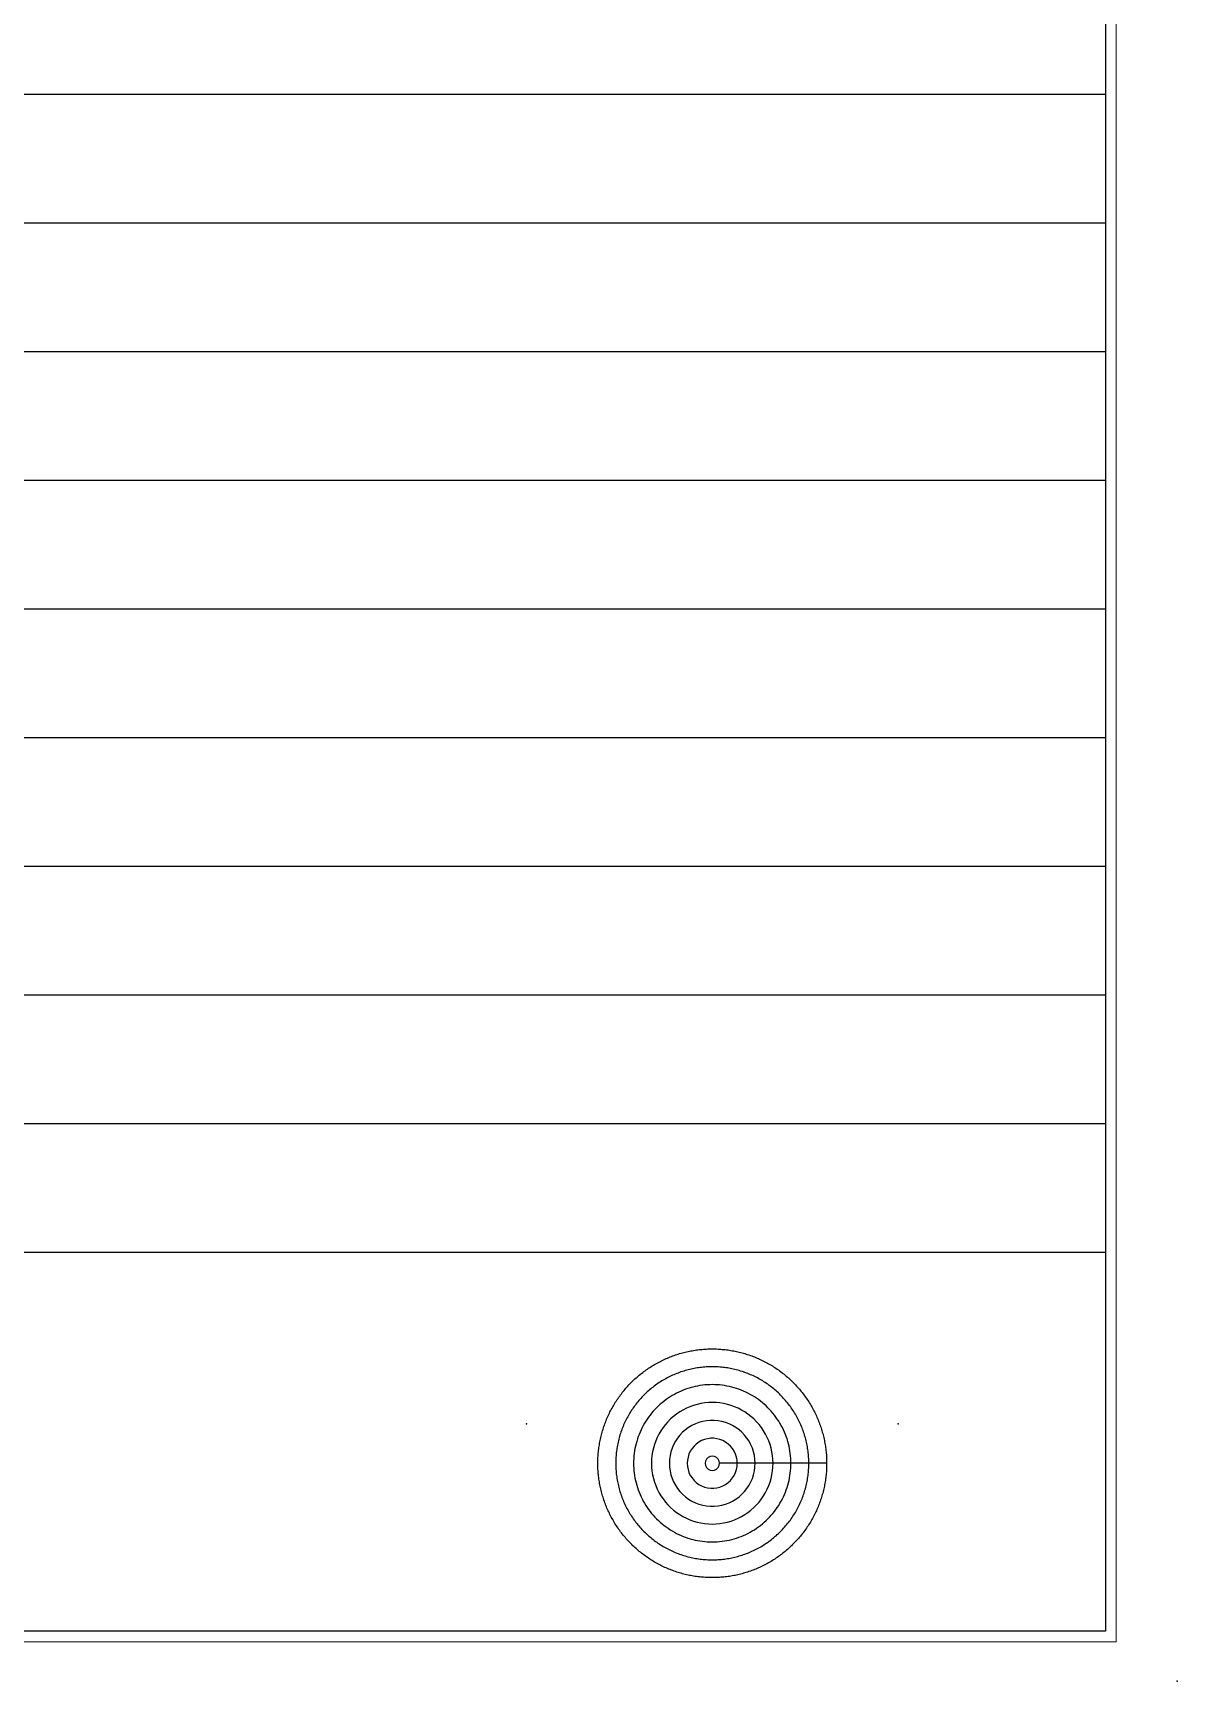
# Model space of a CAD drawing. Header units: millimetres. Extents: x 66 to 852, y 174 to 636.
# Drawn here: x 691.6 to 851.6, y 173.7 to 404.2 of the extents above; entities that cross this region are included whole.
import ezdxf

# ---------------------------------------------------------------- set-up
doc = ezdxf.new("R2010")
doc.units = ezdxf.units.MM
for name, color, linetype in [('BOT_Drill', 6, 'Continuous'), ('BOT_Full_CutOut_90', 4, 'Continuous'), ('TOP_Full_CutOut_45', 5, 'Continuous'), ('TOP_Full_CutOut_90', 7, 'Continuous')]:
    doc.layers.add(name, color=color, linetype=linetype)
doc.layers.add('BOT_Drill_1', color=6, linetype='Continuous', lineweight=25)
doc.layers.add('TOP_Full_CutOut_90_1', color=7, linetype='Continuous', lineweight=18)

msp = doc.modelspace()

# ---------------------------------------------------------------- linework, layer by layer
at = {"layer": 'BOT_Drill'}
msp.add_point((851.626856, 173.652714), dxfattribs=at)
at = {"layer": 'BOT_Drill_1'}
for p in [(760.627094, 209.614979), (812.627094, 209.614979)]:
    msp.add_point(p, dxfattribs=at)
at = {"layer": 'BOT_Full_CutOut_90'}
msp.add_lwpolyline([(802.627094, 204.114979), (802.625831, 203.913922), (802.622041, 203.712897), (802.615726, 203.511936), (802.606885, 203.31107), (802.595522, 203.110331), (802.581636, 202.90975), (802.565232, 202.70936), (802.54631, 202.509192), (802.524875, 202.309277), (802.500929, 202.109647), (802.474477, 201.910334), (802.445522, 201.71137), (802.414069, 201.512784), (802.380123, 201.31461), (802.34369, 201.116878), (802.304775, 200.919619), (802.263384, 200.722865), (802.219524, 200.526647), (802.173202, 200.330995), (802.124425, 200.135941), (802.0732, 199.941515), (802.019537, 199.747748), (801.963443, 199.554671), (801.904927, 199.362314), (801.843998, 199.170707), (801.780667, 198.979881), (801.714943, 198.789866), (801.646836, 198.600692), (801.576357, 198.412389), (801.503518, 198.224986), (801.428329, 198.038513), (801.350804, 197.853), (801.270953, 197.668476), (801.18879, 197.48497), (801.104327, 197.30251), (801.017578, 197.121127), (800.928557, 196.940848), (800.837277, 196.761701), (800.743754, 196.583716), (800.648001, 196.40692), (800.550034, 196.231342), (800.449869, 196.057008), (800.34752, 195.883946), (800.243006, 195.712185), (800.136341, 195.54175), (800.027543, 195.372669), (799.916628, 195.204969), (799.803616, 195.038676), (799.688522, 194.873816), (799.571366, 194.710415), (799.452166, 194.548499), (799.33094, 194.388094), (799.207709, 194.229225), (799.082491, 194.071917), (798.955306, 193.916195), (798.826174, 193.762084), (798.695116, 193.609607), (798.562152, 193.458789), (798.427304, 193.309654), (798.290592, 193.162225), (798.152038, 193.016526), (798.011665, 192.872579), (797.869494, 192.730408), (797.725547, 192.590035), (797.579848, 192.451481), (797.432419, 192.314769), (797.283284, 192.179921), (797.132466, 192.046957), (796.979989, 191.915899), (796.825878, 191.786767), (796.670156, 191.659582), (796.512848, 191.534364), (796.353979, 191.411133), (796.193574, 191.289907), (796.031658, 191.170707), (795.868257, 191.053551), (795.703397, 190.938457), (795.537104, 190.825445), (795.369404, 190.71453), (795.200323, 190.605732), (795.029888, 190.499067), (794.858127, 190.394553), (794.685065, 190.292204), (794.510731, 190.192039), (794.335153, 190.094072), (794.158357, 189.998319), (793.980372, 189.904796), (793.801225, 189.813516), (793.620946, 189.724495), (793.439563, 189.637746), (793.257103, 189.553283), (793.073597, 189.47112), (792.889073, 189.391269), (792.70356, 189.313744), (792.517087, 189.238555), (792.329684, 189.165716), (792.141381, 189.095237), (791.952207, 189.02713), (791.762192, 188.961406), (791.571366, 188.898075), (791.379759, 188.837146), (791.187402, 188.77863), (790.994325, 188.722536), (790.800558, 188.668873), (790.606132, 188.617648), (790.411078, 188.568871), (790.215426, 188.522549), (790.019208, 188.478689), (789.822454, 188.437298), (789.625195, 188.398383), (789.427463, 188.36195), (789.229289, 188.328004), (789.030703, 188.296551), (788.831739, 188.267596), (788.632426, 188.241144), (788.432796, 188.217198), (788.232881, 188.195763), (788.032713, 188.176841), (787.832323, 188.160437), (787.631742, 188.146551), (787.431003, 188.135188), (787.230137, 188.126347), (787.029176, 188.120032), (786.828151, 188.116242), (786.627094, 188.114979), (786.426037, 188.116242), (786.225012, 188.120032), (786.024051, 188.126347), (785.823185, 188.135188), (785.622446, 188.146551), (785.421865, 188.160437), (785.221475, 188.176841), (785.021307, 188.195763), (784.821392, 188.217198), (784.621762, 188.241144), (784.422449, 188.267596), (784.223485, 188.296551), (784.024899, 188.328004), (783.826725, 188.36195), (783.628993, 188.398383), (783.431734, 188.437298), (783.23498, 188.478689), (783.038762, 188.522549), (782.84311, 188.568871), (782.648056, 188.617648), (782.45363, 188.668873), (782.259863, 188.722536), (782.066786, 188.77863), (781.874429, 188.837146), (781.682822, 188.898075), (781.491996, 188.961406), (781.301981, 189.02713), (781.112807, 189.095237), (780.924504, 189.165716), (780.737101, 189.238555), (780.550628, 189.313744), (780.365115, 189.391269), (780.180591, 189.47112), (779.997085, 189.553283), (779.814625, 189.637746), (779.633242, 189.724495), (779.452963, 189.813516), (779.273816, 189.904796), (779.095831, 189.998319), (778.919035, 190.094072), (778.743457, 190.192039), (778.569123, 190.292204), (778.396061, 190.394553), (778.2243, 190.499067), (778.053865, 190.605732), (777.884784, 190.71453), (777.717084, 190.825445), (777.550791, 190.938457), (777.385931, 191.053551), (777.22253, 191.170707), (777.060614, 191.289907), (776.900209, 191.411133), (776.74134, 191.534364), (776.584032, 191.659582), (776.42831, 191.786767), (776.274199, 191.915899), (776.121722, 192.046957), (775.970904, 192.179921), (775.821769, 192.314769), (775.67434, 192.451481), (775.528641, 192.590035), (775.384694, 192.730408), (775.242523, 192.872579), (775.10215, 193.016526), (774.963596, 193.162225), (774.826884, 193.309654), (774.692036, 193.458789), (774.559072, 193.609607), (774.428014, 193.762084), (774.298882, 193.916195), (774.171697, 194.071917), (774.046479, 194.229225), (773.923248, 194.388094), (773.802022, 194.548499), (773.682822, 194.710415), (773.565666, 194.873816), (773.450572, 195.038676), (773.33756, 195.204969), (773.226645, 195.372669), (773.117847, 195.54175), (773.011182, 195.712185), (772.906668, 195.883946), (772.804319, 196.057008), (772.704154, 196.231342), (772.606187, 196.40692), (772.510434, 196.583716), (772.416911, 196.761701), (772.325631, 196.940848), (772.23661, 197.121127), (772.149861, 197.30251), (772.065398, 197.48497), (771.983235, 197.668476), (771.903384, 197.853), (771.825859, 198.038513), (771.75067, 198.224986), (771.677831, 198.412389), (771.607352, 198.600692), (771.539245, 198.789866), (771.473521, 198.979881), (771.41019, 199.170707), (771.349261, 199.362314), (771.290745, 199.554671), (771.234651, 199.747748), (771.180988, 199.941515), (771.129763, 200.135941), (771.080986, 200.330995), (771.034664, 200.526647), (770.990804, 200.722865), (770.949413, 200.919619), (770.910498, 201.116878), (770.874065, 201.31461), (770.840119, 201.512784), (770.808666, 201.71137), (770.779711, 201.910334), (770.753259, 202.109647), (770.729313, 202.309277), (770.707878, 202.509192), (770.688956, 202.70936), (770.672552, 202.90975), (770.658666, 203.110331), (770.647303, 203.31107), (770.638462, 203.511936), (770.632147, 203.712897), (770.628357, 203.913922), (770.627094, 204.114979), (770.628357, 204.316036), (770.632147, 204.517061), (770.638462, 204.718022), (770.647303, 204.918888), (770.658666, 205.119627), (770.672552, 205.320208), (770.688956, 205.520598), (770.707878, 205.720766), (770.729313, 205.920681), (770.753259, 206.120311), (770.779711, 206.319624), (770.808666, 206.518588), (770.840119, 206.717174), (770.874065, 206.915348), (770.910498, 207.11308), (770.949413, 207.310339), (770.990804, 207.507093), (771.034664, 207.703311), (771.080986, 207.898963), (771.129763, 208.094017), (771.180988, 208.288443), (771.234651, 208.48221), (771.290745, 208.675287), (771.349261, 208.867644), (771.41019, 209.059251), (771.473521, 209.250077), (771.539245, 209.440092), (771.607352, 209.629266), (771.677831, 209.817569), (771.75067, 210.004972), (771.825859, 210.191445), (771.903384, 210.376958), (771.983235, 210.561482), (772.065398, 210.744988), (772.149861, 210.927448), (772.23661, 211.108831), (772.325631, 211.28911), (772.416911, 211.468257), (772.510434, 211.646242), (772.606187, 211.823038), (772.704154, 211.998616), (772.804319, 212.17295), (772.906668, 212.346012), (773.011182, 212.517773), (773.117847, 212.688208), (773.226645, 212.857289), (773.33756, 213.024989), (773.450572, 213.191282), (773.565666, 213.356142), (773.682822, 213.519543), (773.802022, 213.681459), (773.923248, 213.841864), (774.046479, 214.000733), (774.171697, 214.158041), (774.298882, 214.313763), (774.428014, 214.467874), (774.559072, 214.620351), (774.692036, 214.771169), (774.826884, 214.920304), (774.963596, 215.067733), (775.10215, 215.213432), (775.242523, 215.357379), (775.384694, 215.49955), (775.528641, 215.639923), (775.67434, 215.778477), (775.821769, 215.915189), (775.970904, 216.050037), (776.121722, 216.183001), (776.274199, 216.314059), (776.42831, 216.443191), (776.584032, 216.570376), (776.74134, 216.695594), (776.900209, 216.818825), (777.060614, 216.940051), (777.22253, 217.059251), (777.385931, 217.176407), (777.550791, 217.291501), (777.717084, 217.404513), (777.884784, 217.515428), (778.053865, 217.624226), (778.2243, 217.730891), (778.396061, 217.835405), (778.569123, 217.937754), (778.743457, 218.037919), (778.919035, 218.135886), (779.095831, 218.231639), (779.273816, 218.325162), (779.452963, 218.416442), (779.633242, 218.505463), (779.814625, 218.592212), (779.997085, 218.676675), (780.180591, 218.758838), (780.365115, 218.838689), (780.550628, 218.916214), (780.737101, 218.991403), (780.924504, 219.064242), (781.112807, 219.134721), (781.301981, 219.202828), (781.491996, 219.268552), (781.682822, 219.331883), (781.874429, 219.392812), (782.066786, 219.451328), (782.259863, 219.507422), (782.45363, 219.561085), (782.648056, 219.61231), (782.84311, 219.661087), (783.038762, 219.707409), (783.23498, 219.751269), (783.431734, 219.79266), (783.628993, 219.831575), (783.826725, 219.868008), (784.024899, 219.901954), (784.223485, 219.933407), (784.422449, 219.962362), (784.621762, 219.988814), (784.821392, 220.01276), (785.021307, 220.034195), (785.221475, 220.053117), (785.421865, 220.069521), (785.622446, 220.083407), (785.823185, 220.09477), (786.024051, 220.103611), (786.225012, 220.109926), (786.426037, 220.113716), (786.627094, 220.114979), (786.828151, 220.113716), (787.029176, 220.109926), (787.230137, 220.103611), (787.431003, 220.09477), (787.631742, 220.083407), (787.832323, 220.069521), (788.032713, 220.053117), (788.232881, 220.034195), (788.432796, 220.01276), (788.632426, 219.988814), (788.831739, 219.962362), (789.030703, 219.933407), (789.229289, 219.901954), (789.427463, 219.868008), (789.625195, 219.831575), (789.822454, 219.79266), (790.019208, 219.751269), (790.215426, 219.707409), (790.411078, 219.661087), (790.606132, 219.61231), (790.800558, 219.561085), (790.994325, 219.507422), (791.187402, 219.451328), (791.379759, 219.392812), (791.571366, 219.331883), (791.762192, 219.268552), (791.952207, 219.202828), (792.141381, 219.134721), (792.329684, 219.064242), (792.517087, 218.991403), (792.70356, 218.916214), (792.889073, 218.838689), (793.073597, 218.758838), (793.257103, 218.676675), (793.439563, 218.592212), (793.620946, 218.505463), (793.801225, 218.416442), (793.980372, 218.325162), (794.158357, 218.231639), (794.335153, 218.135886), (794.510731, 218.037919), (794.685065, 217.937754), (794.858127, 217.835405), (795.029888, 217.730891), (795.200323, 217.624226), (795.369404, 217.515428), (795.537104, 217.404513), (795.703397, 217.291501), (795.868257, 217.176407), (796.031658, 217.059251), (796.193574, 216.940051), (796.353979, 216.818825), (796.512848, 216.695594), (796.670156, 216.570376), (796.825878, 216.443191), (796.979989, 216.314059), (797.132466, 216.183001), (797.283284, 216.050037), (797.432419, 215.915189), (797.579848, 215.778477), (797.725547, 215.639923), (797.869494, 215.49955), (798.011665, 215.357379), (798.152038, 215.213432), (798.290592, 215.067733), (798.427304, 214.920304), (798.562152, 214.771169), (798.695116, 214.620351), (798.826174, 214.467874), (798.955306, 214.313763), (799.082491, 214.158041), (799.207709, 214.000733), (799.33094, 213.841864), (799.452166, 213.681459), (799.571366, 213.519543), (799.688522, 213.356142), (799.803616, 213.191282), (799.916628, 213.024989), (800.027543, 212.857289), (800.136341, 212.688208), (800.243006, 212.517773), (800.34752, 212.346012), (800.449869, 212.17295), (800.550034, 211.998616), (800.648001, 211.823038), (800.743754, 211.646242), (800.837277, 211.468257), (800.928557, 211.28911), (801.017578, 211.108831), (801.104327, 210.927448), (801.18879, 210.744988), (801.270953, 210.561482), (801.350804, 210.376958), (801.428329, 210.191445), (801.503518, 210.004972), (801.576357, 209.817569), (801.646836, 209.629266), (801.714943, 209.440092), (801.780667, 209.250077), (801.843998, 209.059251), (801.904927, 208.867644), (801.963443, 208.675287), (802.019537, 208.48221), (802.0732, 208.288443), (802.124425, 208.094017), (802.173202, 207.898963), (802.219524, 207.703311), (802.263384, 207.507093), (802.304775, 207.310339), (802.34369, 207.11308), (802.380123, 206.915348), (802.414069, 206.717174), (802.445522, 206.518588), (802.474477, 206.319624), (802.500929, 206.120311), (802.524875, 205.920681), (802.54631, 205.720766), (802.565232, 205.520598), (802.581636, 205.320208), (802.595522, 205.119627), (802.606885, 204.918888), (802.615726, 204.718022), (802.622041, 204.517061), (802.625831, 204.316036), (802.627094, 204.114979), (802.627094, 204.114979), (802.627094, 204.114979), (800.127094, 204.114979), (800.127094, 204.114979), (800.127094, 204.114979), (800.125429, 204.327028), (800.120433, 204.539024), (800.112107, 204.750916), (800.100455, 204.962651), (800.085478, 205.174177), (800.067181, 205.385441), (800.045567, 205.596392), (800.020642, 205.806978), (799.992413, 206.017146), (799.960887, 206.226844), (799.92607, 206.436022), (799.887972, 206.644627), (799.846602, 206.852607), (799.80197, 207.059913), (799.754088, 207.266491), (799.702967, 207.472292), (799.648619, 207.677265), (799.591059, 207.881359), (799.5303, 208.084523), (799.466357, 208.286708), (799.399246, 208.487864), (799.328984, 208.687941), (799.255588, 208.886889), (799.179077, 209.08466), (799.099468, 209.281205), (799.016781, 209.476476), (798.931038, 209.670423), (798.842259, 209.862999), (798.750466, 210.054158), (798.655682, 210.243851), (798.55793, 210.432031), (798.457234, 210.618654), (798.353619, 210.803671), (798.247111, 210.987038), (798.137736, 211.16871), (798.025521, 211.348641), (797.910493, 211.526787), (797.792682, 211.703105), (797.672115, 211.87755), (797.548823, 212.05008), (797.422837, 212.220652), (797.294187, 212.389224), (797.162904, 212.555755), (797.029023, 212.720203), (796.892575, 212.882528), (796.753593, 213.042689), (796.612114, 213.200648), (796.46817, 213.356365), (796.321799, 213.509802), (796.173036, 213.660921), (796.021917, 213.809684), (795.86848, 213.956055), (795.712763, 214.099999), (795.554804, 214.241478), (795.394643, 214.38046), (795.232318, 214.516908), (795.06787, 214.650789), (794.901339, 214.782072), (794.732767, 214.910722), (794.562195, 215.036708), (794.389665, 215.16), (794.21522, 215.280567), (794.038902, 215.398378), (793.860756, 215.513406), (793.680825, 215.625621), (793.499153, 215.734996), (793.315786, 215.841504), (793.130769, 215.945119), (792.944146, 216.045815), (792.755966, 216.143567), (792.566273, 216.238351), (792.375114, 216.330144), (792.182538, 216.418923), (791.988591, 216.504666), (791.79332, 216.587353), (791.596775, 216.666962), (791.399004, 216.743473), (791.200056, 216.816869), (790.999979, 216.887131), (790.798823, 216.954242), (790.596638, 217.018185), (790.393474, 217.078944), (790.18938, 217.136504), (789.984407, 217.190852), (789.778606, 217.241973), (789.572028, 217.289855), (789.364722, 217.334487), (789.156742, 217.375857), (788.948137, 217.413955), (788.738959, 217.448772), (788.529261, 217.480298), (788.319093, 217.508527), (788.108507, 217.533452), (787.897556, 217.555066), (787.686292, 217.573363), (787.474766, 217.58834), (787.263031, 217.599992), (787.051139, 217.608318), (786.839143, 217.613314), (786.627094, 217.614979), (786.415045, 217.613314), (786.203049, 217.608318), (785.991157, 217.599992), (785.779422, 217.58834), (785.567896, 217.573363), (785.356632, 217.555066), (785.145681, 217.533452), (784.935095, 217.508527), (784.724927, 217.480298), (784.515229, 217.448772), (784.306051, 217.413955), (784.097446, 217.375857), (783.889466, 217.334487), (783.68216, 217.289855), (783.475582, 217.241973), (783.269781, 217.190852), (783.064808, 217.136504), (782.860714, 217.078944), (782.65755, 217.018185), (782.455365, 216.954242), (782.254209, 216.887131), (782.054132, 216.816869), (781.855184, 216.743473), (781.657413, 216.666962), (781.460868, 216.587353), (781.265597, 216.504666), (781.07165, 216.418923), (780.879074, 216.330144), (780.687915, 216.238351), (780.498222, 216.143567), (780.310042, 216.045815), (780.123419, 215.945119), (779.938402, 215.841504), (779.755035, 215.734996), (779.573363, 215.625621), (779.393432, 215.513406), (779.215286, 215.398378), (779.038968, 215.280567), (778.864523, 215.16), (778.691993, 215.036708), (778.521421, 214.910722), (778.352849, 214.782072), (778.186318, 214.650789), (778.02187, 214.516908), (777.859545, 214.38046), (777.699384, 214.241478), (777.541425, 214.099999), (777.385708, 213.956055), (777.232271, 213.809684), (777.081152, 213.660921), (776.932389, 213.509802), (776.786018, 213.356365), (776.642074, 213.200648), (776.500595, 213.042689), (776.361613, 212.882528), (776.225165, 212.720203), (776.091284, 212.555755), (775.960001, 212.389224), (775.831351, 212.220652), (775.705365, 212.05008), (775.582073, 211.87755), (775.461506, 211.703105), (775.343695, 211.526787), (775.228667, 211.348641), (775.116452, 211.16871), (775.007077, 210.987038), (774.900569, 210.803671), (774.796954, 210.618654), (774.696258, 210.432031), (774.598506, 210.243851), (774.503722, 210.054158), (774.411929, 209.862999), (774.32315, 209.670423), (774.237407, 209.476476), (774.15472, 209.281205), (774.075111, 209.08466), (773.9986, 208.886889), (773.925204, 208.687941), (773.854942, 208.487864), (773.787831, 208.286708), (773.723888, 208.084523), (773.663129, 207.881359), (773.605569, 207.677265), (773.551221, 207.472292), (773.5001, 207.266491), (773.452218, 207.059913), (773.407586, 206.852607), (773.366216, 206.644627), (773.328118, 206.436022), (773.293301, 206.226844), (773.261775, 206.017146), (773.233546, 205.806978), (773.208621, 205.596392), (773.187007, 205.385441), (773.16871, 205.174177), (773.153733, 204.962651), (773.142081, 204.750916), (773.133755, 204.539024), (773.128759, 204.327028), (773.127094, 204.114979), (773.128759, 203.90293), (773.133755, 203.690934), (773.142081, 203.479042), (773.153733, 203.267307), (773.16871, 203.055781), (773.187007, 202.844517), (773.208621, 202.633566), (773.233546, 202.42298), (773.261775, 202.212812), (773.293301, 202.003114), (773.328118, 201.793936), (773.366216, 201.585331), (773.407586, 201.377351), (773.452218, 201.170045), (773.5001, 200.963467), (773.551221, 200.757666), (773.605569, 200.552693), (773.663129, 200.348599), (773.723888, 200.145435), (773.787831, 199.94325), (773.854942, 199.742094), (773.925204, 199.542017), (773.9986, 199.343069), (774.075111, 199.145298), (774.15472, 198.948753), (774.237407, 198.753482), (774.32315, 198.559535), (774.411929, 198.366959), (774.503722, 198.1758), (774.598506, 197.986107), (774.696258, 197.797927), (774.796954, 197.611304), (774.900569, 197.426287), (775.007077, 197.24292), (775.116452, 197.061248), (775.228667, 196.881317), (775.343695, 196.703171), (775.461506, 196.526853), (775.582073, 196.352408), (775.705365, 196.179878), (775.831351, 196.009306), (775.960001, 195.840734), (776.091284, 195.674203), (776.225165, 195.509755), (776.361613, 195.34743), (776.500595, 195.187269), (776.642074, 195.02931), (776.786018, 194.873593), (776.932389, 194.720156), (777.081152, 194.569037), (777.232271, 194.420274), (777.385708, 194.273903), (777.541425, 194.129959), (777.699384, 193.98848), (777.859545, 193.849498), (778.02187, 193.71305), (778.186318, 193.579169), (778.352849, 193.447886), (778.521421, 193.319236), (778.691993, 193.19325), (778.864523, 193.069958), (779.038968, 192.949391), (779.215286, 192.83158), (779.393432, 192.716552), (779.573363, 192.604337), (779.755035, 192.494962), (779.938402, 192.388454), (780.123419, 192.284839), (780.310042, 192.184143), (780.498222, 192.086391), (780.687915, 191.991607), (780.879074, 191.899814), (781.07165, 191.811035), (781.265597, 191.725292), (781.460868, 191.642605), (781.657413, 191.562996), (781.855184, 191.486485), (782.054132, 191.413089), (782.254209, 191.342827), (782.455365, 191.275716), (782.65755, 191.211773), (782.860714, 191.151014), (783.064808, 191.093454), (783.269781, 191.039106), (783.475582, 190.987985), (783.68216, 190.940103), (783.889466, 190.895471), (784.097446, 190.854101), (784.306051, 190.816003), (784.515229, 190.781186), (784.724927, 190.74966), (784.935095, 190.721431), (785.145681, 190.696506), (785.356632, 190.674892), (785.567896, 190.656595), (785.779422, 190.641618), (785.991157, 190.629966), (786.203049, 190.62164), (786.415045, 190.616644), (786.627094, 190.614979), (786.839143, 190.616644), (787.051139, 190.62164), (787.263031, 190.629966), (787.474766, 190.641618), (787.686292, 190.656595), (787.897556, 190.674892), (788.108507, 190.696506), (788.319093, 190.721431), (788.529261, 190.74966), (788.738959, 190.781186), (788.948137, 190.816003), (789.156742, 190.854101), (789.364722, 190.895471), (789.572028, 190.940103), (789.778606, 190.987985), (789.984407, 191.039106), (790.18938, 191.093454), (790.393474, 191.151014), (790.596638, 191.211773), (790.798823, 191.275716), (790.999979, 191.342827), (791.200056, 191.413089), (791.399004, 191.486485), (791.596775, 191.562996), (791.79332, 191.642605), (791.988591, 191.725292), (792.182538, 191.811035), (792.375114, 191.899814), (792.566273, 191.991607), (792.755966, 192.086391), (792.944146, 192.184143), (793.130769, 192.284839), (793.315786, 192.388454), (793.499153, 192.494962), (793.680825, 192.604337), (793.860756, 192.716552), (794.038902, 192.83158), (794.21522, 192.949391), (794.389665, 193.069958), (794.562195, 193.19325), (794.732767, 193.319236), (794.901339, 193.447886), (795.06787, 193.579169), (795.232318, 193.71305), (795.394643, 193.849498), (795.554804, 193.98848), (795.712763, 194.129959), (795.86848, 194.273903), (796.021917, 194.420274), (796.173036, 194.569037), (796.321799, 194.720156), (796.46817, 194.873593), (796.612114, 195.02931), (796.753593, 195.187269), (796.892575, 195.34743), (797.029023, 195.509755), (797.162904, 195.674203), (797.294187, 195.840734), (797.422837, 196.009306), (797.548823, 196.179878), (797.672115, 196.352408), (797.792682, 196.526853), (797.910493, 196.703171), (798.025521, 196.881317), (798.137736, 197.061248), (798.247111, 197.24292), (798.353619, 197.426287), (798.457234, 197.611304), (798.55793, 197.797927), (798.655682, 197.986107), (798.750466, 198.1758), (798.842259, 198.366959), (798.931038, 198.559535), (799.016781, 198.753482), (799.099468, 198.948753), (799.179077, 199.145298), (799.255588, 199.343069), (799.328984, 199.542017), (799.399246, 199.742094), (799.466357, 199.94325), (799.5303, 200.145435), (799.591059, 200.348599), (799.648619, 200.552693), (799.702967, 200.757666), (799.754088, 200.963467), (799.80197, 201.170045), (799.846602, 201.377351), (799.887972, 201.585331), (799.92607, 201.793936), (799.960887, 202.003114), (799.992413, 202.212812), (800.020642, 202.42298), (800.045567, 202.633566), (800.067181, 202.844517), (800.085478, 203.055781), (800.100455, 203.267307), (800.112107, 203.479042), (800.120433, 203.690934), (800.125429, 203.90293), (800.127094, 204.114979), (800.127094, 204.114979), (797.627094, 204.114979), (797.627094, 204.114979), (797.627094, 204.114979), (797.621666, 204.460497), (797.605388, 204.805675), (797.578276, 205.15017), (797.540356, 205.493645), (797.491666, 205.835758), (797.432254, 206.176173), (797.362178, 206.514555), (797.281509, 206.850568), (797.190325, 207.183881), (797.088716, 207.514166), (796.976782, 207.841096), (796.854635, 208.164349), (796.722395, 208.483606), (796.580192, 208.798551), (796.428166, 209.108874), (796.266467, 209.414269), (796.095256, 209.714435), (795.914701, 210.009074), (795.72498, 210.297896), (795.526281, 210.580617), (795.318799, 210.856957), (795.10274, 211.126643), (794.878316, 211.38941), (794.645749, 211.644997), (794.405269, 211.893154), (794.157112, 212.133634), (793.901525, 212.366201), (793.638758, 212.590625), (793.369072, 212.806684), (793.092732, 213.014166), (792.810011, 213.212865), (792.521189, 213.402586), (792.22655, 213.583141), (791.926384, 213.754352), (791.620989, 213.916051), (791.310666, 214.068077), (790.995721, 214.21028), (790.676464, 214.34252), (790.353211, 214.464667), (790.026281, 214.576601), (789.695996, 214.67821), (789.362683, 214.769394), (789.02667, 214.850063), (788.688288, 214.920139), (788.347873, 214.979551), (788.00576, 215.028241), (787.662285, 215.066161), (787.31779, 215.093273), (786.972612, 215.109551), (786.627094, 215.114979), (786.281576, 215.109551), (785.936398, 215.093273), (785.591903, 215.066161), (785.248428, 215.028241), (784.906315, 214.979551), (784.5659, 214.920139), (784.227518, 214.850063), (783.891505, 214.769394), (783.558192, 214.67821), (783.227907, 214.576601), (782.900977, 214.464667), (782.577724, 214.34252), (782.258467, 214.21028), (781.943522, 214.068077), (781.633199, 213.916051), (781.327804, 213.754352), (781.027638, 213.583141), (780.732999, 213.402586), (780.444177, 213.212865), (780.161456, 213.014166), (779.885116, 212.806684), (779.61543, 212.590625), (779.352663, 212.366201), (779.097076, 212.133634), (778.848919, 211.893154), (778.608439, 211.644997), (778.375872, 211.38941), (778.151448, 211.126643), (777.935389, 210.856957), (777.727907, 210.580617), (777.529208, 210.297896), (777.339487, 210.009074), (777.158932, 209.714435), (776.987721, 209.414269), (776.826022, 209.108874), (776.673996, 208.798551), (776.531793, 208.483606), (776.399553, 208.164349), (776.277406, 207.841096), (776.165472, 207.514166), (776.063863, 207.183881), (775.972679, 206.850568), (775.89201, 206.514555), (775.821934, 206.176173), (775.762522, 205.835758), (775.713832, 205.493645), (775.675912, 205.15017), (775.6488, 204.805675), (775.632522, 204.460497), (775.627094, 204.114979), (775.632522, 203.769461), (775.6488, 203.424283), (775.675912, 203.079788), (775.713832, 202.736313), (775.762522, 202.3942), (775.821934, 202.053785), (775.89201, 201.715403), (775.972679, 201.37939), (776.063863, 201.046077), (776.165472, 200.715792), (776.277406, 200.388862), (776.399553, 200.065609), (776.531793, 199.746352), (776.673996, 199.431407), (776.826022, 199.121084), (776.987721, 198.815689), (777.158932, 198.515523), (777.339487, 198.220884), (777.529208, 197.932062), (777.727907, 197.649341), (777.935389, 197.373001), (778.151448, 197.103315), (778.375872, 196.840548), (778.608439, 196.584961), (778.848919, 196.336804), (779.097076, 196.096324), (779.352663, 195.863757), (779.61543, 195.639333), (779.885116, 195.423274), (780.161456, 195.215792), (780.444177, 195.017093), (780.732999, 194.827372), (781.027638, 194.646817), (781.327804, 194.475606), (781.633199, 194.313907), (781.943522, 194.161881), (782.258467, 194.019678), (782.577724, 193.887438), (782.900977, 193.765291), (783.227907, 193.653357), (783.558192, 193.551748), (783.891505, 193.460564), (784.227518, 193.379895), (784.5659, 193.309819), (784.906315, 193.250407), (785.248428, 193.201717), (785.591903, 193.163797), (785.936398, 193.136685), (786.281576, 193.120407), (786.627094, 193.114979), (786.972612, 193.120407), (787.31779, 193.136685), (787.662285, 193.163797), (788.00576, 193.201717), (788.347873, 193.250407), (788.688288, 193.309819), (789.02667, 193.379895), (789.362683, 193.460564), (789.695996, 193.551748), (790.026281, 193.653357), (790.353211, 193.765291), (790.676464, 193.887438), (790.995721, 194.019678), (791.310666, 194.161881), (791.620989, 194.313907), (791.926384, 194.475606), (792.22655, 194.646817), (792.521189, 194.827372), (792.810011, 195.017093), (793.092732, 195.215792), (793.369072, 195.423274), (793.638758, 195.639333), (793.901525, 195.863757), (794.157112, 196.096324), (794.405269, 196.336804), (794.645749, 196.584961), (794.878316, 196.840548), (795.10274, 197.103315), (795.318799, 197.373001), (795.526281, 197.649341), (795.72498, 197.932062), (795.914701, 198.220884), (796.095256, 198.515523), (796.266467, 198.815689), (796.428166, 199.121084), (796.580192, 199.431407), (796.722395, 199.746352), (796.854635, 200.065609), (796.976782, 200.388862), (797.088716, 200.715792), (797.190325, 201.046077), (797.281509, 201.37939), (797.362178, 201.715403), (797.432254, 202.053785), (797.491666, 202.3942), (797.540356, 202.736313), (797.578276, 203.079788), (797.605388, 203.424283), (797.621666, 203.769461), (797.627094, 204.114979), (797.627094, 204.114979), (795.127094, 204.114979), (795.127094, 204.114979), (795.127094, 204.114979), (795.110321, 204.648698), (795.060069, 205.180311), (794.976536, 205.70772), (794.860051, 206.228843), (794.711074, 206.741623), (794.530194, 207.244038), (794.318124, 207.734103), (794.075701, 208.209885), (793.803881, 208.669507), (793.503738, 209.111154), (793.176457, 209.533083), (792.823327, 209.933629), (792.445744, 210.311212), (792.045198, 210.664342), (791.623269, 210.991623), (791.181622, 211.291766), (790.722, 211.563586), (790.246218, 211.806009), (789.756153, 212.018079), (789.253738, 212.198959), (788.740958, 212.347936), (788.219835, 212.464421), (787.692426, 212.547954), (787.160813, 212.598206), (786.627094, 212.614979), (786.093375, 212.598206), (785.561762, 212.547954), (785.034353, 212.464421), (784.51323, 212.347936), (784.00045, 212.198959), (783.498035, 212.018079), (783.00797, 211.806009), (782.532188, 211.563586), (782.072566, 211.291766), (781.630919, 210.991623), (781.20899, 210.664342), (780.808444, 210.311212), (780.430861, 209.933629), (780.077731, 209.533083), (779.75045, 209.111154), (779.450307, 208.669507), (779.178487, 208.209885), (778.936064, 207.734103), (778.723994, 207.244038), (778.543114, 206.741623), (778.394137, 206.228843), (778.277652, 205.70772), (778.194119, 205.180311), (778.143867, 204.648698), (778.127094, 204.114979), (778.143867, 203.58126), (778.194119, 203.049647), (778.277652, 202.522238), (778.394137, 202.001115), (778.543114, 201.488335), (778.723994, 200.98592), (778.936064, 200.495855), (779.178487, 200.020073), (779.450307, 199.560451), (779.75045, 199.118804), (780.077731, 198.696875), (780.430861, 198.296329), (780.808444, 197.918746), (781.20899, 197.565616), (781.630919, 197.238335), (782.072566, 196.938192), (782.532188, 196.666372), (783.00797, 196.423949), (783.498035, 196.211879), (784.00045, 196.030999), (784.51323, 195.882022), (785.034353, 195.765537), (785.561762, 195.682004), (786.093375, 195.631752), (786.627094, 195.614979), (787.160813, 195.631752), (787.692426, 195.682004), (788.219835, 195.765537), (788.740958, 195.882022), (789.253738, 196.030999), (789.756153, 196.211879), (790.246218, 196.423949), (790.722, 196.666372), (791.181622, 196.938192), (791.623269, 197.238335), (792.045198, 197.565616), (792.445744, 197.918746), (792.823327, 198.296329), (793.176457, 198.696875), (793.503738, 199.118804), (793.803881, 199.560451), (794.075701, 200.020073), (794.318124, 200.495855), (794.530194, 200.98592), (794.711074, 201.488335), (794.860051, 202.001115), (794.976536, 202.522238), (795.060069, 203.049647), (795.110321, 203.58126), (795.127094, 204.114979), (795.127094, 204.114979), (792.627094, 204.114979), (792.627094, 204.114979), (792.627094, 204.114979), (792.60294, 204.652815), (792.530672, 205.18632), (792.410871, 205.7112), (792.244503, 206.223228), (792.032907, 206.718281), (791.777787, 207.192375), (791.481196, 207.641691), (791.145523, 208.062611), (790.77347, 208.451748), (790.368033, 208.805968), (789.932476, 209.122419), (789.470306, 209.398552), (788.985244, 209.632146), (788.481196, 209.821318), (787.96222, 209.964546), (787.432494, 210.060678), (786.896283, 210.108937), (786.357905, 210.108937), (785.821694, 210.060678), (785.291968, 209.964546), (784.772992, 209.821318), (784.268944, 209.632146), (783.783882, 209.398552), (783.321712, 209.122419), (782.886155, 208.805968), (782.480718, 208.451748), (782.108665, 208.062611), (781.772992, 207.641691), (781.476401, 207.192375), (781.221281, 206.718281), (781.009685, 206.223228), (780.843317, 205.7112), (780.723516, 205.18632), (780.651248, 204.652815), (780.627094, 204.114979), (780.651248, 203.577143), (780.723516, 203.043638), (780.843317, 202.518758), (781.009685, 202.00673), (781.221281, 201.511677), (781.476401, 201.037583), (781.772992, 200.588267), (782.108665, 200.167347), (782.480718, 199.77821), (782.886155, 199.42399), (783.321712, 199.107539), (783.783882, 198.831406), (784.268944, 198.597812), (784.772992, 198.40864), (785.291968, 198.265412), (785.821694, 198.16928), (786.357905, 198.121021), (786.896283, 198.121021), (787.432494, 198.16928), (787.96222, 198.265412), (788.481196, 198.40864), (788.985244, 198.597812), (789.470306, 198.831406), (789.932476, 199.107539), (790.368033, 199.42399), (790.77347, 199.77821), (791.145523, 200.167347), (791.481196, 200.588267), (791.777787, 201.037583), (792.032907, 201.511677), (792.244503, 202.00673), (792.410871, 202.518758), (792.530672, 203.043638), (792.60294, 203.577143), (792.627094, 204.114979), (792.627094, 204.114979), (790.127094, 204.114979), (790.127094, 204.114979), (790.127094, 204.114979), (790.099495, 204.553645), (790.017135, 204.985394), (789.881312, 205.403415), (789.694167, 205.801117), (789.458653, 206.172227), (789.178484, 206.510894), (788.858078, 206.811775), (788.502488, 207.070127), (788.117322, 207.281874), (787.708653, 207.443677), (787.282929, 207.552984), (786.846861, 207.608073), (786.407327, 207.608073), (785.971259, 207.552984), (785.545535, 207.443677), (785.136866, 207.281874), (784.7517, 207.070127), (784.39611, 206.811775), (784.075704, 206.510894), (783.795535, 206.172227), (783.560021, 205.801117), (783.372876, 205.403415), (783.237053, 204.985394), (783.154693, 204.553645), (783.127094, 204.114979), (783.154693, 203.676313), (783.237053, 203.244564), (783.372876, 202.826543), (783.560021, 202.428841), (783.795535, 202.057731), (784.075704, 201.719064), (784.39611, 201.418183), (784.7517, 201.159831), (785.136866, 200.948084), (785.545535, 200.786281), (785.971259, 200.676974), (786.407327, 200.621885), (786.846861, 200.621885), (787.282929, 200.676974), (787.708653, 200.786281), (788.117322, 200.948084), (788.502488, 201.159831), (788.858078, 201.418183), (789.178484, 201.719064), (789.458653, 202.057731), (789.694167, 202.428841), (789.881312, 202.826543), (790.017135, 203.244564), (790.099495, 203.676313), (790.127094, 204.114979), (790.127094, 204.114979), (787.627094, 204.114979), (787.627094, 204.114979), (787.627094, 204.114979), (787.578151, 204.423996), (787.436111, 204.702764), (787.214879, 204.923996), (786.936111, 205.066036), (786.627094, 205.114979), (786.318077, 205.066036), (786.039309, 204.923996), (785.818077, 204.702764), (785.676037, 204.423996), (785.627094, 204.114979), (785.676037, 203.805962), (785.818077, 203.527194), (786.039309, 203.305962), (786.318077, 203.163922), (786.627094, 203.114979), (786.936111, 203.163922), (787.214879, 203.305962), (787.436111, 203.527194), (787.578151, 203.805962), (787.627094, 204.114979)], dxfattribs=at)
at = {"layer": 'TOP_Full_CutOut_45'}
for points in [[(841.627094, 395.614979), (541.627094, 395.614979)], [(841.627094, 377.614979), (541.627094, 377.614979)], [(841.627094, 359.614979), (541.627094, 359.614979)], [(841.627094, 341.614979), (541.627094, 341.614979)], [(841.627094, 323.614979), (541.627094, 323.614979)], [(841.627094, 305.614979), (541.627094, 305.614979)], [(841.627094, 287.614979), (541.627094, 287.614979)], [(841.627094, 269.614979), (541.627094, 269.614979)], [(841.627094, 251.614979), (541.627094, 251.614979)], [(841.627094, 233.614979), (541.627094, 233.614979)]]:
    msp.add_lwpolyline(points, dxfattribs=at)
at = {"layer": 'TOP_Full_CutOut_90'}
msp.add_lwpolyline([(841.627094, 628.614979), (841.627094, 180.614979), (541.627094, 180.614979), (541.627094, 628.614979)], close=True, dxfattribs=at)
at = {"layer": 'TOP_Full_CutOut_90_1'}
msp.add_lwpolyline([(843.127094, 630.114979), (843.127094, 179.114979), (540.127094, 179.114979), (540.127094, 630.114979)], close=True, dxfattribs=at)

doc.saveas('drawing.dxf')
